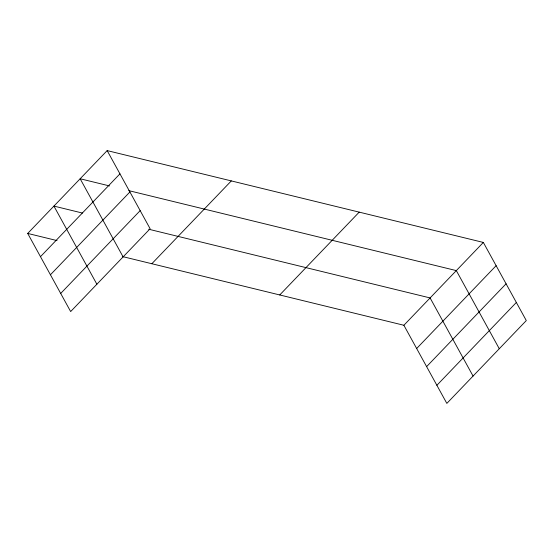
<?xml version="1.0" encoding="UTF-8"?>
<svg xmlns="http://www.w3.org/2000/svg" width="554" height="554" viewBox="0 0 554 554"><rect width="100%" height="100%" fill="white"/><g stroke="black" fill="none" stroke-linecap="round" stroke-linejoin="round"><path stroke-width="0.83" d="M107.164 150.598L150.12 228.733L70.656 311.563L27.7 233.428L107.164 150.598L483.344 242.437L526.3 320.572L446.836 403.402L403.88 325.267L122.482 256.564M40.484 256.675L119.948 173.845M50.435 274.784L129.906 191.961M60.698 293.447L140.162 210.624M151.838 263.732L231.309 180.909M279.742 294.957L359.207 212.134M403.88 325.267L483.344 242.437M416.656 348.514L496.128 265.685M426.615 366.623L506.086 283.8M436.877 385.286L516.342 302.463M109.505 185.929L80.15 178.762L123.106 256.897M128.798 190.638L456.323 270.601L499.279 348.736M82.442 213.055L53.925 206.095L96.881 284.23M148.707 229.231L430.105 297.934L473.061 376.069M27.7 233.428L57.055 240.595"/></g></svg>
